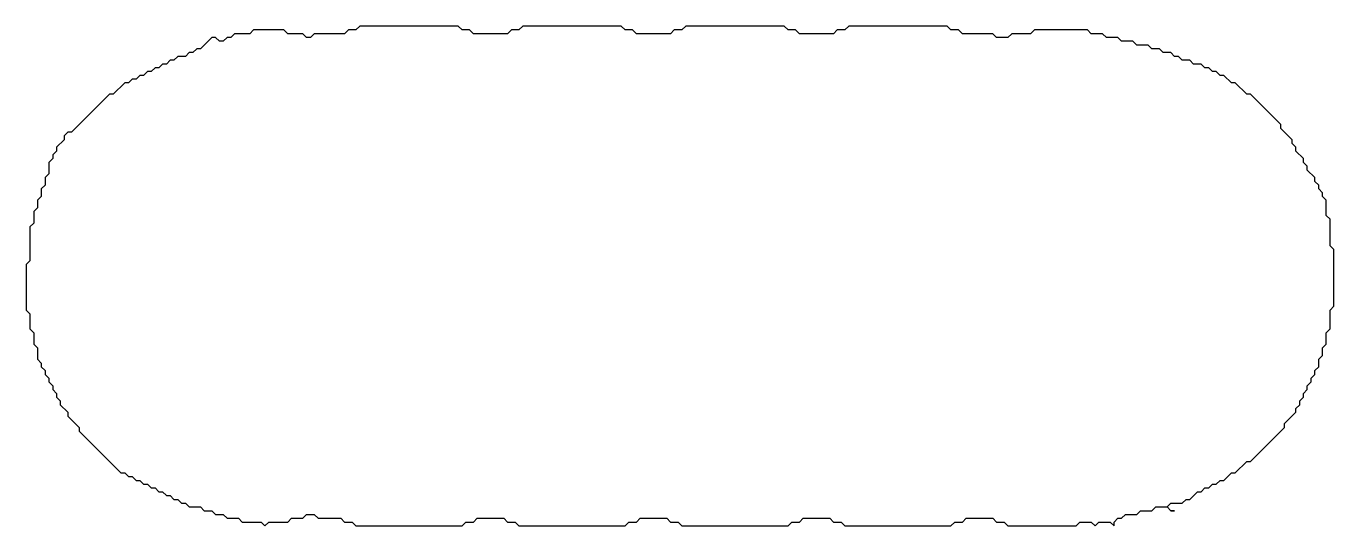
# Model space of a CAD drawing. Header units: metres. Extents: x 0 to 21.9, y -8.4 to 0.
import ezdxf

# ---------------------------------------------------------------- set-up
doc = ezdxf.new("R2010")
doc.units = ezdxf.units.M

msp = doc.modelspace()

# ---------------------------------------------------------------- linework, layer by layer
msp.add_lwpolyline([(5.595, 0), (5.532, -0.063), (5.405, -0.063), (5.341, -0.127), (4.832, -0.127), (4.769, -0.19), (4.705, -0.19), (4.642, -0.127), (4.387, -0.127), (4.324, -0.063), (3.815, -0.063), (3.751, -0.127), (3.497, -0.127), (3.434, -0.19), (3.37, -0.19), (3.306, -0.254), (3.243, -0.254), (3.179, -0.19), (3.116, -0.19), (2.925, -0.381), (2.861, -0.381), (2.798, -0.444), (2.734, -0.444), (2.671, -0.508), (2.543, -0.508), (2.48, -0.571), (2.416, -0.571), (2.353, -0.635), (2.289, -0.635), (2.225, -0.698), (2.162, -0.698), (2.098, -0.762), (2.035, -0.762), (1.971, -0.825), (1.908, -0.825), (1.844, -0.889), (1.78, -0.889), (1.717, -0.952), (1.653, -0.952), (1.462, -1.143), (1.399, -1.143), (0.763, -1.778), (0.699, -1.778), (0.636, -1.841), (0.636, -1.905), (0.509, -2.032), (0.509, -2.095), (0.445, -2.159), (0.445, -2.222), (0.382, -2.286), (0.382, -2.476), (0.318, -2.54), (0.318, -2.667), (0.254, -2.73), (0.254, -2.857), (0.191, -2.921), (0.191, -3.048), (0.127, -3.111), (0.127, -3.302), (0.064, -3.365), (0.064, -3.937), (0, -4), (0, -4.762), (0.064, -4.825), (0.064, -5.079), (0.127, -5.143), (0.127, -5.333), (0.191, -5.397), (0.191, -5.587), (0.254, -5.651), (0.254, -5.714), (0.318, -5.778), (0.318, -5.841), (0.382, -5.905), (0.382, -5.968), (0.445, -6.032), (0.445, -6.095), (0.509, -6.159), (0.509, -6.222), (0.572, -6.286), (0.572, -6.349), (0.699, -6.476), (0.699, -6.54), (0.89, -6.73), (0.89, -6.794), (1.59, -7.492), (1.653, -7.492), (1.717, -7.556), (1.78, -7.556), (1.844, -7.619), (1.908, -7.619), (1.971, -7.683), (2.035, -7.683), (2.098, -7.746), (2.162, -7.746), (2.225, -7.81), (2.289, -7.81), (2.353, -7.873), (2.416, -7.873), (2.48, -7.937), (2.543, -7.937), (2.607, -8), (2.671, -8), (2.734, -8.063), (2.925, -8.063), (2.988, -8.127), (3.116, -8.127), (3.179, -8.19), (3.306, -8.19), (3.37, -8.254), (3.561, -8.254), (3.624, -8.317), (3.942, -8.317), (4.006, -8.381), (4.069, -8.317), (4.387, -8.317), (4.451, -8.254), (4.642, -8.254), (4.705, -8.19), (4.832, -8.19), (4.896, -8.254), (5.277, -8.254), (5.341, -8.317), (5.468, -8.317), (5.532, -8.381), (7.312, -8.381), (7.376, -8.317), (7.503, -8.317), (7.566, -8.254), (8.012, -8.254), (8.075, -8.317), (8.202, -8.317), (8.266, -8.381), (10.046, -8.381), (10.11, -8.317), (10.237, -8.317), (10.301, -8.254), (10.746, -8.254), (10.809, -8.317), (10.936, -8.317), (11, -8.381), (12.78, -8.381), (12.844, -8.317), (12.971, -8.317), (13.035, -8.254), (13.48, -8.254), (13.543, -8.317), (13.671, -8.317), (13.734, -8.381), (15.514, -8.381), (15.578, -8.317), (15.705, -8.317), (15.769, -8.254), (16.214, -8.254), (16.277, -8.317), (16.405, -8.317), (16.468, -8.381), (17.613, -8.381), (17.676, -8.317), (17.867, -8.317), (17.931, -8.381), (17.994, -8.317), (18.185, -8.317), (18.249, -8.381), (18.249, -8.317), (18.312, -8.254), (18.376, -8.254), (18.439, -8.19), (18.63, -8.19), (18.694, -8.127), (18.884, -8.127), (18.948, -8.063), (19.139, -8.063), (19.202, -8.127), (19.266, -8.127), (19.202, -8.127), (19.139, -8.063), (19.202, -8), (19.393, -8), (19.457, -7.937), (19.52, -7.937), (19.647, -7.81), (19.711, -7.81), (19.775, -7.746), (19.838, -7.746), (19.902, -7.683), (19.965, -7.683), (20.029, -7.619), (20.092, -7.619), (20.22, -7.492), (20.283, -7.492), (20.474, -7.302), (20.538, -7.302), (21.11, -6.73), (21.11, -6.667), (21.301, -6.476), (21.301, -6.413), (21.364, -6.349), (21.364, -6.286), (21.428, -6.222), (21.428, -6.159), (21.491, -6.095), (21.491, -6.032), (21.555, -5.968), (21.555, -5.905), (21.618, -5.841), (21.618, -5.778), (21.682, -5.714), (21.682, -5.587), (21.746, -5.524), (21.746, -5.397), (21.809, -5.333), (21.809, -5.143), (21.873, -5.079), (21.873, -4.762), (21.936, -4.698), (21.936, -3.746), (21.873, -3.683), (21.873, -3.238), (21.809, -3.175), (21.809, -2.921), (21.746, -2.857), (21.746, -2.794), (21.682, -2.73), (21.682, -2.667), (21.618, -2.603), (21.618, -2.54), (21.491, -2.413), (21.491, -2.349), (21.428, -2.286), (21.428, -2.222), (21.301, -2.095), (21.301, -2.032), (21.237, -1.968), (21.237, -1.905), (21.046, -1.714), (21.046, -1.651), (20.538, -1.143), (20.474, -1.143), (20.283, -0.952), (20.22, -0.952), (20.092, -0.825), (20.029, -0.825), (19.965, -0.762), (19.902, -0.762), (19.838, -0.698), (19.775, -0.698), (19.711, -0.635), (19.584, -0.635), (19.52, -0.571), (19.393, -0.571), (19.329, -0.508), (19.266, -0.508), (19.202, -0.444), (19.075, -0.444), (19.012, -0.381), (18.884, -0.381), (18.821, -0.317), (18.63, -0.317), (18.566, -0.254), (18.376, -0.254), (18.312, -0.19), (18.121, -0.19), (18.058, -0.127), (17.867, -0.127), (17.803, -0.063), (16.913, -0.063), (16.85, -0.127), (16.532, -0.127), (16.468, -0.19), (16.277, -0.19), (16.214, -0.127), (15.705, -0.127), (15.642, -0.063), (15.514, -0.063), (15.451, 0), (13.798, 0), (13.734, -0.063), (13.607, -0.063), (13.543, -0.127), (12.971, -0.127), (12.908, -0.063), (12.78, -0.063), (12.717, 0), (11.064, 0), (11, -0.063), (10.873, -0.063), (10.809, -0.127), (10.237, -0.127), (10.173, -0.063), (10.046, -0.063), (9.983, 0), (8.329, 0), (8.266, -0.063), (8.139, -0.063), (8.075, -0.127), (7.503, -0.127), (7.439, -0.063), (7.312, -0.063), (7.249, 0), (5.595, 0)])

doc.saveas('drawing.dxf')
